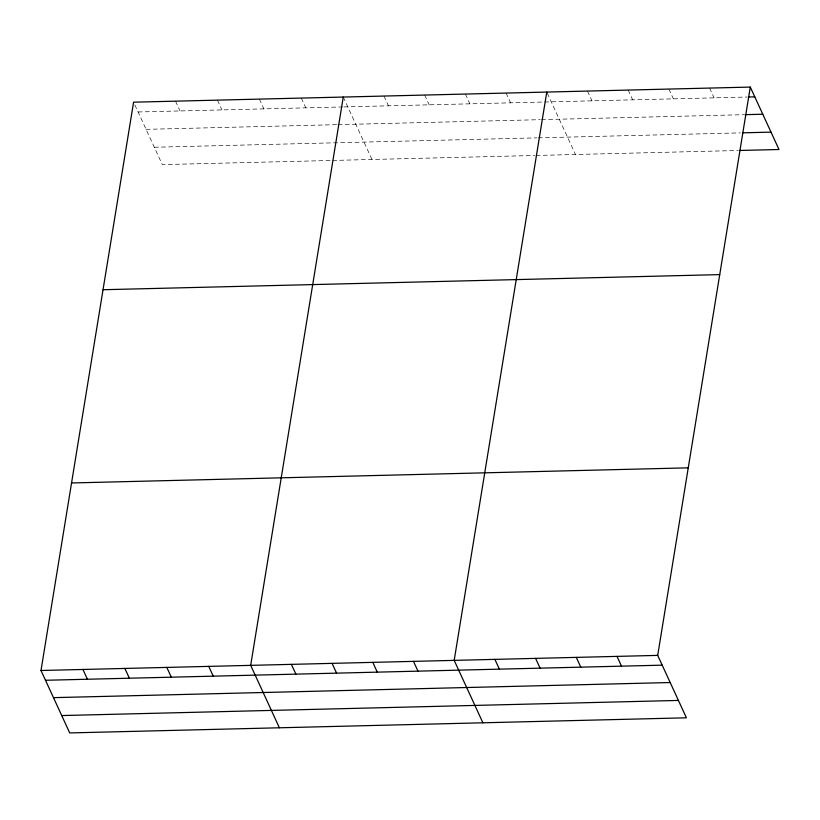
<?xml version="1.0" encoding="UTF-8"?>
<svg xmlns="http://www.w3.org/2000/svg" width="820" height="820" viewBox="0 0 820 820"><rect width="100%" height="100%" fill="white"/><g stroke="black" fill="none" stroke-linecap="round" stroke-linejoin="round"><path stroke-width="0.61" stroke-dasharray="4.1 3.07" d="M138.088 111.971L342.678 106.948M343.949 106.918L747.153 97.037M146.073 129.345L336.692 124.671M337.963 124.64L540.185 119.679M541.456 119.648L743.699 114.697M154.314 147.241L536.967 137.862M538.248 137.832L740.48 132.881M330.04 160.505L162.298 164.615L134.09 103.279M332.582 160.443L534.784 155.492M536.054 155.462L738.297 150.501M709.587 88.078L714.076 97.846M668.884 89.073L673.384 98.851M628.181 90.067L632.681 99.845M587.479 91.061L591.978 100.839M547.278 93.152L575.486 154.488M506.073 93.06L510.573 102.838M465.37 94.054L469.87 103.832M424.668 95.058L429.167 104.837M383.965 96.053L388.465 105.831M343.262 97.047L371.983 159.48M301.329 98.082L305.829 107.861M259.397 99.107L263.886 108.886M217.454 100.132L221.953 109.911M175.521 101.167L180.021 110.936"/><path stroke-width="1.23" d="M750.29 87.074L657.701 655.385L686.412 717.807L69.71 732.926L41 670.493L133.588 102.192L750.29 87.074L779 149.506L739.568 150.47M343.262 97.047L250.674 665.358L279.394 727.781M546.776 92.065L454.188 660.366L482.898 722.799M748.424 97.006L754.779 96.852M744.97 114.667L762.774 114.226M743.022 132.82L771.005 132.133M103.033 289.726L719.734 274.618M71.555 482.959L688.257 467.841M41 670.493L657.701 655.385M45.5 680.272L662.201 665.163M53.484 697.646L670.186 682.537M61.725 715.553L678.417 700.434M616.999 656.379L621.499 666.158M576.296 657.373L580.796 667.152M535.593 658.378L540.093 668.156M494.89 659.372L499.39 669.151M413.485 661.371L417.985 671.149M372.782 662.365L377.282 672.144M332.079 663.359L336.579 673.138M291.377 664.364L295.877 674.143M208.741 666.383L213.241 676.162M166.808 667.408L171.308 677.187M124.876 668.443L129.365 678.222M82.933 669.468L87.432 679.247"/></g></svg>
